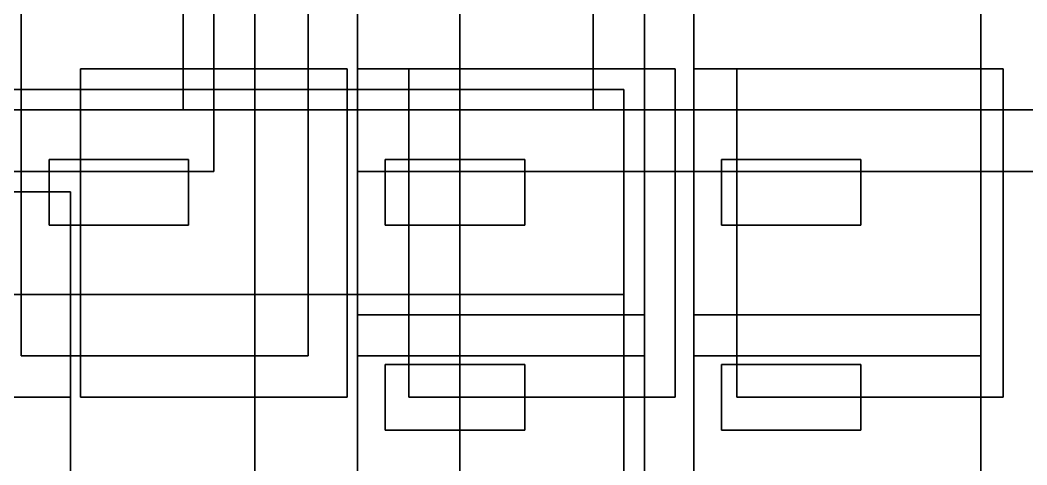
# Model space of a CAD drawing. Header units: feet. Extents: x -228 to 222, y -147 to 142.
# Drawn here: x -75.45 to -26.35, y -1.31 to 20.38 of the extents above; entities that cross this region are included whole.
import ezdxf

# ---------------------------------------------------------------- set-up
doc = ezdxf.new("R2010")
doc.units = ezdxf.units.FT
for name, color, linetype in [('bed', 7, 'CONTINUOUS'), ('corridor_sterile', 7, 'CONTINUOUS'), ('ed', 7, 'CONTINUOUS'), ('floor', 7, 'CONTINUOUS'), ('icu', 7, 'CONTINUOUS'), ('med_surg', 7, 'CONTINUOUS'), ('nicu', 7, 'CONTINUOUS'), ('oncology', 7, 'CONTINUOUS'), ('pediatrics', 7, 'CONTINUOUS'), ('procedure', 7, 'CONTINUOUS'), ('rehab', 7, 'CONTINUOUS'), ('telemetry', 7, 'CONTINUOUS'), ('utility', 7, 'CONTINUOUS'), ('women', 7, 'CONTINUOUS')]:
    doc.layers.add(name, color=color, linetype=linetype)

msp = doc.modelspace()

# ---------------------------------------------------------------- linework, layer by layer
at = {"layer": 'bed'}
for points in [[(-67.24, 13.58, 78.75), (-74.04, 13.58, 78.75), (-74.04, 13.58, 80.95), (-67.24, 13.58, 80.95)], [(-74.04, 13.58, 78.75), (-74.04, 10.38, 78.75), (-74.04, 10.38, 80.95), (-74.04, 13.58, 80.95)], [(-74.04, 10.38, 80.95), (-67.24, 10.38, 80.95), (-67.24, 13.58, 80.95), (-74.04, 13.58, 80.95)], [(-74.04, 10.38, 78.75), (-74.04, 13.58, 78.75), (-67.24, 13.58, 78.75), (-67.24, 10.38, 78.75)], [(-67.24, 13.58, 93.75), (-74.04, 13.58, 93.75), (-74.04, 13.58, 95.95), (-67.24, 13.58, 95.95)], [(-74.04, 13.58, 93.75), (-74.04, 10.38, 93.75), (-74.04, 10.38, 95.95), (-74.04, 13.58, 95.95)], [(-74.04, 10.38, 95.95), (-67.24, 10.38, 95.95), (-67.24, 13.58, 95.95), (-74.04, 13.58, 95.95)], [(-74.04, 10.38, 93.75), (-74.04, 13.58, 93.75), (-67.24, 13.58, 93.75), (-67.24, 10.38, 93.75)], [(-67.24, 13.58, 108.75), (-74.04, 13.58, 108.75), (-74.04, 13.58, 110.95), (-67.24, 13.58, 110.95)], [(-74.04, 13.58, 108.75), (-74.04, 10.38, 108.75), (-74.04, 10.38, 110.95), (-74.04, 13.58, 110.95)], [(-74.04, 10.38, 110.95), (-67.24, 10.38, 110.95), (-67.24, 13.58, 110.95), (-74.04, 13.58, 110.95)], [(-74.04, 10.38, 108.75), (-74.04, 13.58, 108.75), (-67.24, 13.58, 108.75), (-67.24, 10.38, 108.75)], [(-67.24, 13.58, 123.75), (-74.04, 13.58, 123.75), (-74.04, 13.58, 125.95), (-67.24, 13.58, 125.95)], [(-74.04, 13.58, 123.75), (-74.04, 10.38, 123.75), (-74.04, 10.38, 125.95), (-74.04, 13.58, 125.95)], [(-74.04, 10.38, 125.95), (-67.24, 10.38, 125.95), (-67.24, 13.58, 125.95), (-74.04, 13.58, 125.95)], [(-74.04, 10.38, 123.75), (-74.04, 13.58, 123.75), (-67.24, 13.58, 123.75), (-67.24, 10.38, 123.75)], [(-67.24, 13.58, 168.75), (-74.04, 13.58, 168.75), (-74.04, 13.58, 170.95), (-67.24, 13.58, 170.95)], [(-74.04, 13.58, 168.75), (-74.04, 10.38, 168.75), (-74.04, 10.38, 170.95), (-74.04, 13.58, 170.95)], [(-74.04, 10.38, 170.95), (-67.24, 10.38, 170.95), (-67.24, 13.58, 170.95), (-74.04, 13.58, 170.95)], [(-74.04, 10.38, 168.75), (-74.04, 13.58, 168.75), (-67.24, 13.58, 168.75), (-67.24, 10.38, 168.75)], [(-67.24, 10.38, 78.75), (-67.24, 13.58, 78.75), (-67.24, 13.58, 80.95), (-67.24, 10.38, 80.95)], [(-67.24, 10.38, 93.75), (-67.24, 13.58, 93.75), (-67.24, 13.58, 95.95), (-67.24, 10.38, 95.95)], [(-67.24, 10.38, 108.75), (-67.24, 13.58, 108.75), (-67.24, 13.58, 110.95), (-67.24, 10.38, 110.95)], [(-67.24, 10.38, 123.75), (-67.24, 13.58, 123.75), (-67.24, 13.58, 125.95), (-67.24, 10.38, 125.95)], [(-67.24, 10.38, 168.75), (-67.24, 13.58, 168.75), (-67.24, 13.58, 170.95), (-67.24, 10.38, 170.95)], [(-50.84, 13.58, 78.75), (-57.64, 13.58, 78.75), (-57.64, 13.58, 80.95), (-50.84, 13.58, 80.95)], [(-57.64, 13.58, 78.75), (-57.64, 10.38, 78.75), (-57.64, 10.38, 80.95), (-57.64, 13.58, 80.95)], [(-57.64, 10.38, 80.95), (-50.84, 10.38, 80.95), (-50.84, 13.58, 80.95), (-57.64, 13.58, 80.95)], [(-57.64, 10.38, 78.75), (-57.64, 13.58, 78.75), (-50.84, 13.58, 78.75), (-50.84, 10.38, 78.75)], [(-50.84, 13.58, 93.75), (-57.64, 13.58, 93.75), (-57.64, 13.58, 95.95), (-50.84, 13.58, 95.95)], [(-57.64, 13.58, 93.75), (-57.64, 10.38, 93.75), (-57.64, 10.38, 95.95), (-57.64, 13.58, 95.95)], [(-57.64, 10.38, 95.95), (-50.84, 10.38, 95.95), (-50.84, 13.58, 95.95), (-57.64, 13.58, 95.95)], [(-57.64, 10.38, 93.75), (-57.64, 13.58, 93.75), (-50.84, 13.58, 93.75), (-50.84, 10.38, 93.75)], [(-50.84, 13.58, 108.75), (-57.64, 13.58, 108.75), (-57.64, 13.58, 110.95), (-50.84, 13.58, 110.95)], [(-57.64, 13.58, 108.75), (-57.64, 10.38, 108.75), (-57.64, 10.38, 110.95), (-57.64, 13.58, 110.95)], [(-57.64, 10.38, 110.95), (-50.84, 10.38, 110.95), (-50.84, 13.58, 110.95), (-57.64, 13.58, 110.95)], [(-57.64, 10.38, 108.75), (-57.64, 13.58, 108.75), (-50.84, 13.58, 108.75), (-50.84, 10.38, 108.75)], [(-50.84, 13.58, 123.75), (-57.64, 13.58, 123.75), (-57.64, 13.58, 125.95), (-50.84, 13.58, 125.95)], [(-57.64, 13.58, 123.75), (-57.64, 10.38, 123.75), (-57.64, 10.38, 125.95), (-57.64, 13.58, 125.95)], [(-57.64, 10.38, 125.95), (-50.84, 10.38, 125.95), (-50.84, 13.58, 125.95), (-57.64, 13.58, 125.95)], [(-57.64, 10.38, 123.75), (-57.64, 13.58, 123.75), (-50.84, 13.58, 123.75), (-50.84, 10.38, 123.75)], [(-50.84, 13.58, 168.75), (-57.64, 13.58, 168.75), (-57.64, 13.58, 170.95), (-50.84, 13.58, 170.95)], [(-57.64, 13.58, 168.75), (-57.64, 10.38, 168.75), (-57.64, 10.38, 170.95), (-57.64, 13.58, 170.95)], [(-57.64, 10.38, 170.95), (-50.84, 10.38, 170.95), (-50.84, 13.58, 170.95), (-57.64, 13.58, 170.95)], [(-57.64, 10.38, 168.75), (-57.64, 13.58, 168.75), (-50.84, 13.58, 168.75), (-50.84, 10.38, 168.75)], [(-50.84, 10.38, 78.75), (-50.84, 13.58, 78.75), (-50.84, 13.58, 80.95), (-50.84, 10.38, 80.95)], [(-50.84, 10.38, 93.75), (-50.84, 13.58, 93.75), (-50.84, 13.58, 95.95), (-50.84, 10.38, 95.95)], [(-50.84, 10.38, 108.75), (-50.84, 13.58, 108.75), (-50.84, 13.58, 110.95), (-50.84, 10.38, 110.95)], [(-50.84, 10.38, 123.75), (-50.84, 13.58, 123.75), (-50.84, 13.58, 125.95), (-50.84, 10.38, 125.95)], [(-50.84, 10.38, 168.75), (-50.84, 13.58, 168.75), (-50.84, 13.58, 170.95), (-50.84, 10.38, 170.95)], [(-34.44, 13.58, 78.75), (-41.24, 13.58, 78.75), (-41.24, 13.58, 80.95), (-34.44, 13.58, 80.95)], [(-41.24, 13.58, 78.75), (-41.24, 10.38, 78.75), (-41.24, 10.38, 80.95), (-41.24, 13.58, 80.95)], [(-41.24, 10.38, 80.95), (-34.44, 10.38, 80.95), (-34.44, 13.58, 80.95), (-41.24, 13.58, 80.95)], [(-41.24, 10.38, 78.75), (-41.24, 13.58, 78.75), (-34.44, 13.58, 78.75), (-34.44, 10.38, 78.75)], [(-34.44, 13.58, 93.75), (-41.24, 13.58, 93.75), (-41.24, 13.58, 95.95), (-34.44, 13.58, 95.95)], [(-41.24, 13.58, 93.75), (-41.24, 10.38, 93.75), (-41.24, 10.38, 95.95), (-41.24, 13.58, 95.95)], [(-41.24, 10.38, 95.95), (-34.44, 10.38, 95.95), (-34.44, 13.58, 95.95), (-41.24, 13.58, 95.95)], [(-41.24, 10.38, 93.75), (-41.24, 13.58, 93.75), (-34.44, 13.58, 93.75), (-34.44, 10.38, 93.75)], [(-34.44, 13.58, 123.75), (-41.24, 13.58, 123.75), (-41.24, 13.58, 125.95), (-34.44, 13.58, 125.95)], [(-41.24, 13.58, 123.75), (-41.24, 10.38, 123.75), (-41.24, 10.38, 125.95), (-41.24, 13.58, 125.95)], [(-41.24, 10.38, 125.95), (-34.44, 10.38, 125.95), (-34.44, 13.58, 125.95), (-41.24, 13.58, 125.95)], [(-41.24, 10.38, 123.75), (-41.24, 13.58, 123.75), (-34.44, 13.58, 123.75), (-34.44, 10.38, 123.75)], [(-34.44, 10.38, 78.75), (-34.44, 13.58, 78.75), (-34.44, 13.58, 80.95), (-34.44, 10.38, 80.95)], [(-34.44, 10.38, 93.75), (-34.44, 13.58, 93.75), (-34.44, 13.58, 95.95), (-34.44, 10.38, 95.95)], [(-34.44, 10.38, 123.75), (-34.44, 13.58, 123.75), (-34.44, 13.58, 125.95), (-34.44, 10.38, 125.95)], [(-74.04, 10.38, 78.75), (-67.24, 10.38, 78.75), (-67.24, 10.38, 80.95), (-74.04, 10.38, 80.95)], [(-74.04, 10.38, 93.75), (-67.24, 10.38, 93.75), (-67.24, 10.38, 95.95), (-74.04, 10.38, 95.95)], [(-74.04, 10.38, 108.75), (-67.24, 10.38, 108.75), (-67.24, 10.38, 110.95), (-74.04, 10.38, 110.95)], [(-74.04, 10.38, 123.75), (-67.24, 10.38, 123.75), (-67.24, 10.38, 125.95), (-74.04, 10.38, 125.95)], [(-74.04, 10.38, 168.75), (-67.24, 10.38, 168.75), (-67.24, 10.38, 170.95), (-74.04, 10.38, 170.95)], [(-57.64, 10.38, 78.75), (-50.84, 10.38, 78.75), (-50.84, 10.38, 80.95), (-57.64, 10.38, 80.95)], [(-57.64, 10.38, 93.75), (-50.84, 10.38, 93.75), (-50.84, 10.38, 95.95), (-57.64, 10.38, 95.95)], [(-57.64, 10.38, 108.75), (-50.84, 10.38, 108.75), (-50.84, 10.38, 110.95), (-57.64, 10.38, 110.95)], [(-57.64, 10.38, 123.75), (-50.84, 10.38, 123.75), (-50.84, 10.38, 125.95), (-57.64, 10.38, 125.95)], [(-57.64, 10.38, 168.75), (-50.84, 10.38, 168.75), (-50.84, 10.38, 170.95), (-57.64, 10.38, 170.95)], [(-41.24, 10.38, 78.75), (-34.44, 10.38, 78.75), (-34.44, 10.38, 80.95), (-41.24, 10.38, 80.95)], [(-41.24, 10.38, 93.75), (-34.44, 10.38, 93.75), (-34.44, 10.38, 95.95), (-41.24, 10.38, 95.95)], [(-41.24, 10.38, 123.75), (-34.44, 10.38, 123.75), (-34.44, 10.38, 125.95), (-41.24, 10.38, 125.95)], [(-50.84, 3.58, 183.75), (-57.64, 3.58, 183.75), (-57.64, 3.58, 185.95), (-50.84, 3.58, 185.95)], [(-57.64, 3.58, 183.75), (-57.64, 0.38, 183.75), (-57.64, 0.38, 185.95), (-57.64, 3.58, 185.95)], [(-57.64, 0.38, 185.95), (-50.84, 0.38, 185.95), (-50.84, 3.58, 185.95), (-57.64, 3.58, 185.95)], [(-57.64, 0.38, 183.75), (-57.64, 3.58, 183.75), (-50.84, 3.58, 183.75), (-50.84, 0.38, 183.75)], [(-50.84, 0.38, 183.75), (-50.84, 3.58, 183.75), (-50.84, 3.58, 185.95), (-50.84, 0.38, 185.95)], [(-34.44, 3.58, 183.75), (-41.24, 3.58, 183.75), (-41.24, 3.58, 185.95), (-34.44, 3.58, 185.95)], [(-41.24, 3.58, 183.75), (-41.24, 0.38, 183.75), (-41.24, 0.38, 185.95), (-41.24, 3.58, 185.95)], [(-41.24, 0.38, 185.95), (-34.44, 0.38, 185.95), (-34.44, 3.58, 185.95), (-41.24, 3.58, 185.95)], [(-41.24, 0.38, 183.75), (-41.24, 3.58, 183.75), (-34.44, 3.58, 183.75), (-34.44, 0.38, 183.75)], [(-34.44, 0.38, 183.75), (-34.44, 3.58, 183.75), (-34.44, 3.58, 185.95), (-34.44, 0.38, 185.95)], [(-57.64, 0.38, 183.75), (-50.84, 0.38, 183.75), (-50.84, 0.38, 185.95), (-57.64, 0.38, 185.95)], [(-41.24, 0.38, 183.75), (-34.44, 0.38, 183.75), (-34.44, 0.38, 185.95), (-41.24, 0.38, 185.95)]]:
    msp.add_3dface(points, dxfattribs=at)
at = {"layer": 'corridor_sterile'}
for points in [[(54, 13, 45), (-54, 13, 45), (-54, 13, 49.4), (54, 13, 49.4)], [(-54, 13, 45), (-54, -13, 45), (-54, -13, 49.4), (-54, 13, 49.4)], [(-54, -13, 49.4), (54, -13, 49.4), (54, 13, 49.4), (-54, 13, 49.4)], [(-54, -13, 45), (-54, 13, 45), (54, 13, 45), (54, -13, 45)]]:
    msp.add_3dface(points, dxfattribs=at)
at = {"layer": 'ed'}
for points in [[(-59.5, 18, 30), (-72.5, 18, 30), (-72.5, 18, 34.6), (-59.5, 18, 34.6)], [(-72.5, 18, 30), (-72.5, 2, 30), (-72.5, 2, 34.6), (-72.5, 18, 34.6)], [(-72.5, 2, 34.6), (-59.5, 2, 34.6), (-59.5, 18, 34.6), (-72.5, 18, 34.6)], [(-72.5, 2, 30), (-72.5, 18, 30), (-59.5, 18, 30), (-59.5, 2, 30)], [(-59.5, 2, 30), (-59.5, 18, 30), (-59.5, 18, 34.6), (-59.5, 2, 34.6)], [(-43.5, 18, 30), (-56.5, 18, 30), (-56.5, 18, 34.6), (-43.5, 18, 34.6)], [(-56.5, 18, 30), (-56.5, 2, 30), (-56.5, 2, 34.6), (-56.5, 18, 34.6)], [(-56.5, 2, 34.6), (-43.5, 2, 34.6), (-43.5, 18, 34.6), (-56.5, 18, 34.6)], [(-56.5, 2, 30), (-56.5, 18, 30), (-43.5, 18, 30), (-43.5, 2, 30)], [(-43.5, 2, 30), (-43.5, 18, 30), (-43.5, 18, 34.6), (-43.5, 2, 34.6)], [(-27.5, 18, 30), (-40.5, 18, 30), (-40.5, 18, 34.6), (-27.5, 18, 34.6)], [(-40.5, 18, 30), (-40.5, 2, 30), (-40.5, 2, 34.6), (-40.5, 18, 34.6)], [(-40.5, 2, 34.6), (-27.5, 2, 34.6), (-27.5, 18, 34.6), (-40.5, 18, 34.6)], [(-40.5, 2, 30), (-40.5, 18, 30), (-27.5, 18, 30), (-27.5, 2, 30)], [(-27.5, 2, 30), (-27.5, 18, 30), (-27.5, 18, 34.6), (-27.5, 2, 34.6)], [(-72.5, 2, 30), (-59.5, 2, 30), (-59.5, 2, 34.6), (-72.5, 2, 34.6)], [(-56.5, 2, 30), (-43.5, 2, 30), (-43.5, 2, 34.6), (-56.5, 2, 34.6)], [(-40.5, 2, 30), (-27.5, 2, 30), (-27.5, 2, 34.6), (-40.5, 2, 34.6)]]:
    msp.add_3dface(points, dxfattribs=at)
at = {"layer": 'floor'}
for points in [[(-215, -135, 0.275), (215, -135, 0.275), (215, 135, 0.275), (-215, 135, 0.275)], [(-215, -135, -0.275), (-215, 135, -0.275), (215, 135, -0.275), (215, -135, -0.275)], [(-215, -135, 15.275), (215, -135, 15.275), (215, 135, 15.275), (-215, 135, 15.275)], [(-215, -135, 14.725), (-215, 135, 14.725), (215, 135, 14.725), (215, -135, 14.725)], [(-215, -135, 30.275), (215, -135, 30.275), (215, 135, 30.275), (-215, 135, 30.275)], [(-215, -135, 29.725), (-215, 135, 29.725), (215, 135, 29.725), (215, -135, 29.725)], [(-215, -135, 45.275), (215, -135, 45.275), (215, 135, 45.275), (-215, 135, 45.275)], [(-215, -135, 44.725), (-215, 135, 44.725), (215, 135, 44.725), (215, -135, 44.725)], [(-215, -135, 60.275), (215, -135, 60.275), (215, 135, 60.275), (-215, 135, 60.275)], [(-215, -135, 59.725), (-215, 135, 59.725), (215, 135, 59.725), (215, -135, 59.725)], [(-165, -105, 75.275), (165, -105, 75.275), (165, 105, 75.275), (-165, 105, 75.275)], [(-165, -105, 74.725), (-165, 105, 74.725), (165, 105, 74.725), (165, -105, 74.725)], [(-165, -105, 90.275), (165, -105, 90.275), (165, 105, 90.275), (-165, 105, 90.275)], [(-165, -105, 89.725), (-165, 105, 89.725), (165, 105, 89.725), (165, -105, 89.725)], [(-165, -105, 105.275), (165, -105, 105.275), (165, 105, 105.275), (-165, 105, 105.275)], [(-165, -105, 104.725), (-165, 105, 104.725), (165, 105, 104.725), (165, -105, 104.725)], [(-165, -105, 120.275), (165, -105, 120.275), (165, 105, 120.275), (-165, 105, 120.275)], [(-165, -105, 119.725), (-165, 105, 119.725), (165, 105, 119.725), (165, -105, 119.725)], [(-165, -105, 135.275), (165, -105, 135.275), (165, 105, 135.275), (-165, 105, 135.275)], [(-165, -105, 134.725), (-165, 105, 134.725), (165, 105, 134.725), (165, -105, 134.725)], [(-165, -105, 150.275), (165, -105, 150.275), (165, 105, 150.275), (-165, 105, 150.275)], [(-165, -105, 149.725), (-165, 105, 149.725), (165, 105, 149.725), (165, -105, 149.725)], [(-165, -105, 165.275), (165, -105, 165.275), (165, 105, 165.275), (-165, 105, 165.275)], [(-165, -105, 164.725), (-165, 105, 164.725), (165, 105, 164.725), (165, -105, 164.725)], [(-165, -105, 180.275), (165, -105, 180.275), (165, 105, 180.275), (-165, 105, 180.275)], [(-165, -105, 179.725), (-165, 105, 179.725), (165, 105, 179.725), (165, -105, 179.725)], [(-165, -95, 195.275), (165, -95, 195.275), (165, 95, 195.275), (-165, 95, 195.275)], [(-165, -95, 194.725), (-165, 95, 194.725), (165, 95, 194.725), (165, -95, 194.725)], [(-165, -95, 210.275), (165, -95, 210.275), (165, 95, 210.275), (-165, 95, 210.275)], [(-165, -95, 209.725), (-165, 95, 209.725), (165, 95, 209.725), (165, -95, 209.725)], [(-130, -75, 225.275), (130, -75, 225.275), (130, 75, 225.275), (-130, 75, 225.275)], [(-130, -75, 224.725), (-130, 75, 224.725), (130, 75, 224.725), (130, -75, 224.725)]]:
    msp.add_3dface(points, dxfattribs=at)
at = {"layer": 'icu'}
for points in [[(-202.5, 16, 62.5), (-67.5, 16, 62.5), (-67.5, 100, 62.5), (-202.5, 100, 62.5)], [(-202.5, 16, 60), (-202.5, 100, 60), (-67.5, 100, 60), (-67.5, 16, 60)], [(-67.5, 16, 60), (-67.5, 100, 60), (-67.5, 100, 62.5), (-67.5, 16, 62.5)], [(-47.5, 100, 60), (-47.5, 16, 60), (-47.5, 16, 62.5), (-47.5, 100, 62.5)], [(-47.5, 16, 62.5), (87.5, 16, 62.5), (87.5, 100, 62.5), (-47.5, 100, 62.5)], [(-47.5, 16, 60), (-47.5, 100, 60), (87.5, 100, 60), (87.5, 16, 60)], [(-202.5, 16, 60), (-67.5, 16, 60), (-67.5, 16, 62.5), (-202.5, 16, 62.5)], [(-47.5, 16, 60), (87.5, 16, 60), (87.5, 16, 62.5), (-47.5, 16, 62.5)]]:
    msp.add_3dface(points, dxfattribs=at)
at = {"layer": 'med_surg'}
for points in [[(-146, -52, 77.5), (-18, -52, 77.5), (-18, 52, 77.5), (-146, 52, 77.5)], [(-146, -52, 75), (-146, 52, 75), (-18, 52, 75), (-18, -52, 75)], [(-146, -52, 92.5), (-18, -52, 92.5), (-18, 52, 92.5), (-146, 52, 92.5)], [(-146, -52, 90), (-146, 52, 90), (-18, 52, 90), (-18, -52, 90)], [(-146, -52, 107.5), (-18, -52, 107.5), (-18, 52, 107.5), (-146, 52, 107.5)], [(-146, -52, 105), (-146, 52, 105), (-18, 52, 105), (-18, -52, 105)], [(-75.4, 23, 75), (-75.4, 4, 75), (-75.4, 4, 79.2), (-75.4, 23, 79.2)], [(-75.4, 4, 79.2), (-61.4, 4, 79.2), (-61.4, 23, 79.2), (-75.4, 23, 79.2)], [(-75.4, 4, 75), (-75.4, 23, 75), (-61.4, 23, 75), (-61.4, 4, 75)], [(-75.4, 23, 90), (-75.4, 4, 90), (-75.4, 4, 94.2), (-75.4, 23, 94.2)], [(-75.4, 4, 94.2), (-61.4, 4, 94.2), (-61.4, 23, 94.2), (-75.4, 23, 94.2)], [(-75.4, 4, 90), (-75.4, 23, 90), (-61.4, 23, 90), (-61.4, 4, 90)], [(-75.4, 23, 105), (-75.4, 4, 105), (-75.4, 4, 109.2), (-75.4, 23, 109.2)], [(-75.4, 4, 109.2), (-61.4, 4, 109.2), (-61.4, 23, 109.2), (-75.4, 23, 109.2)], [(-75.4, 4, 105), (-75.4, 23, 105), (-61.4, 23, 105), (-61.4, 4, 105)], [(-61.4, 4, 75), (-61.4, 23, 75), (-61.4, 23, 79.2), (-61.4, 4, 79.2)], [(-61.4, 4, 90), (-61.4, 23, 90), (-61.4, 23, 94.2), (-61.4, 4, 94.2)], [(-61.4, 4, 105), (-61.4, 23, 105), (-61.4, 23, 109.2), (-61.4, 4, 109.2)], [(-59, 23, 75), (-59, 4, 75), (-59, 4, 79.2), (-59, 23, 79.2)], [(-59, 4, 79.2), (-45, 4, 79.2), (-45, 23, 79.2), (-59, 23, 79.2)], [(-59, 4, 75), (-59, 23, 75), (-45, 23, 75), (-45, 4, 75)], [(-59, 23, 90), (-59, 4, 90), (-59, 4, 94.2), (-59, 23, 94.2)], [(-59, 4, 94.2), (-45, 4, 94.2), (-45, 23, 94.2), (-59, 23, 94.2)], [(-59, 4, 90), (-59, 23, 90), (-45, 23, 90), (-45, 4, 90)], [(-59, 23, 105), (-59, 4, 105), (-59, 4, 109.2), (-59, 23, 109.2)], [(-59, 4, 109.2), (-45, 4, 109.2), (-45, 23, 109.2), (-59, 23, 109.2)], [(-59, 4, 105), (-59, 23, 105), (-45, 23, 105), (-45, 4, 105)], [(-45, 4, 75), (-45, 23, 75), (-45, 23, 79.2), (-45, 4, 79.2)], [(-45, 4, 90), (-45, 23, 90), (-45, 23, 94.2), (-45, 4, 94.2)], [(-45, 4, 105), (-45, 23, 105), (-45, 23, 109.2), (-45, 4, 109.2)], [(-42.6, 23, 75), (-42.6, 4, 75), (-42.6, 4, 79.2), (-42.6, 23, 79.2)], [(-42.6, 4, 79.2), (-28.6, 4, 79.2), (-28.6, 23, 79.2), (-42.6, 23, 79.2)], [(-42.6, 4, 75), (-42.6, 23, 75), (-28.6, 23, 75), (-28.6, 4, 75)], [(-42.6, 23, 90), (-42.6, 4, 90), (-42.6, 4, 94.2), (-42.6, 23, 94.2)], [(-42.6, 4, 94.2), (-28.6, 4, 94.2), (-28.6, 23, 94.2), (-42.6, 23, 94.2)], [(-42.6, 4, 90), (-42.6, 23, 90), (-28.6, 23, 90), (-28.6, 4, 90)], [(-28.6, 4, 75), (-28.6, 23, 75), (-28.6, 23, 79.2), (-28.6, 4, 79.2)], [(-28.6, 4, 90), (-28.6, 23, 90), (-28.6, 23, 94.2), (-28.6, 4, 94.2)], [(-75.4, 4, 75), (-61.4, 4, 75), (-61.4, 4, 79.2), (-75.4, 4, 79.2)], [(-75.4, 4, 90), (-61.4, 4, 90), (-61.4, 4, 94.2), (-75.4, 4, 94.2)], [(-75.4, 4, 105), (-61.4, 4, 105), (-61.4, 4, 109.2), (-75.4, 4, 109.2)], [(-59, 4, 75), (-45, 4, 75), (-45, 4, 79.2), (-59, 4, 79.2)], [(-59, 4, 90), (-45, 4, 90), (-45, 4, 94.2), (-59, 4, 94.2)], [(-59, 4, 105), (-45, 4, 105), (-45, 4, 109.2), (-59, 4, 109.2)], [(-42.6, 4, 75), (-28.6, 4, 75), (-28.6, 4, 79.2), (-42.6, 4, 79.2)], [(-42.6, 4, 90), (-28.6, 4, 90), (-28.6, 4, 94.2), (-42.6, 4, 94.2)]]:
    msp.add_3dface(points, dxfattribs=at)
at = {"layer": 'nicu'}
for points in [[(-86, 16, 152.5), (42, 16, 152.5), (42, 100, 152.5), (-86, 100, 152.5)], [(-86, 16, 150), (-86, 100, 150), (42, 100, 150), (42, 16, 150)], [(-86, 16, 150), (42, 16, 150), (42, 16, 152.5), (-86, 16, 152.5)]]:
    msp.add_3dface(points, dxfattribs=at)
at = {"layer": 'oncology'}
for points in [[(-146, -52, 167.5), (-18, -52, 167.5), (-18, 52, 167.5), (-146, 52, 167.5)], [(-146, -52, 165), (-146, 52, 165), (-18, 52, 165), (-18, -52, 165)], [(-75.4, 23, 165), (-75.4, 4, 165), (-75.4, 4, 169.2), (-75.4, 23, 169.2)], [(-75.4, 4, 169.2), (-61.4, 4, 169.2), (-61.4, 23, 169.2), (-75.4, 23, 169.2)], [(-75.4, 4, 165), (-75.4, 23, 165), (-61.4, 23, 165), (-61.4, 4, 165)], [(-61.4, 4, 165), (-61.4, 23, 165), (-61.4, 23, 169.2), (-61.4, 4, 169.2)], [(-59, 23, 165), (-59, 4, 165), (-59, 4, 169.2), (-59, 23, 169.2)], [(-59, 4, 169.2), (-45, 4, 169.2), (-45, 23, 169.2), (-59, 23, 169.2)], [(-59, 4, 165), (-59, 23, 165), (-45, 23, 165), (-45, 4, 165)], [(-45, 4, 165), (-45, 23, 165), (-45, 23, 169.2), (-45, 4, 169.2)], [(-75.4, 4, 165), (-61.4, 4, 165), (-61.4, 4, 169.2), (-75.4, 4, 169.2)], [(-59, 4, 165), (-45, 4, 165), (-45, 4, 169.2), (-59, 4, 169.2)]]:
    msp.add_3dface(points, dxfattribs=at)
at = {"layer": 'pediatrics'}
for points in [[(-46, 17, 150), (-174, 17, 150), (-174, 17, 152.5), (-46, 17, 152.5)], [(-174, -87, 152.5), (-46, -87, 152.5), (-46, 17, 152.5), (-174, 17, 152.5)], [(-174, -87, 150), (-174, 17, 150), (-46, 17, 150), (-46, -87, 150)], [(-46, -87, 150), (-46, 17, 150), (-46, 17, 152.5), (-46, -87, 152.5)], [(-73, 12, 150), (-87, 12, 150), (-87, 12, 154.2), (-73, 12, 154.2)], [(-87, -7, 154.2), (-73, -7, 154.2), (-73, 12, 154.2), (-87, 12, 154.2)], [(-87, -7, 150), (-87, 12, 150), (-73, 12, 150), (-73, -7, 150)], [(-73, -7, 150), (-73, 12, 150), (-73, 12, 154.2), (-73, -7, 154.2)]]:
    msp.add_3dface(points, dxfattribs=at)
at = {"layer": 'procedure'}
for points in [[(-98, 13, 50.4), (-66, 13, 50.4), (-66, 43, 50.4), (-98, 43, 50.4)], [(-98, 13, 45), (-98, 43, 45), (-66, 43, 45), (-66, 13, 45)], [(-66, 13, 45), (-66, 43, 45), (-66, 43, 50.4), (-66, 13, 50.4)], [(-54, 43, 45), (-54, 13, 45), (-54, 13, 50.4), (-54, 43, 50.4)], [(-54, 13, 50.4), (-22, 13, 50.4), (-22, 43, 50.4), (-54, 43, 50.4)], [(-54, 13, 45), (-54, 43, 45), (-22, 43, 45), (-22, 13, 45)], [(-98, 13, 45), (-66, 13, 45), (-66, 13, 50.4), (-98, 13, 50.4)], [(-54, 13, 45), (-22, 13, 45), (-22, 13, 50.4), (-54, 13, 50.4)]]:
    msp.add_3dface(points, dxfattribs=at)
at = {"layer": 'rehab'}
for points in [[(-64, 42, 180), (-64, -42, 180), (-64, -42, 182.5), (-64, 42, 182.5)], [(-64, -42, 182.5), (64, -42, 182.5), (64, 42, 182.5), (-64, 42, 182.5)], [(-64, -42, 180), (-64, 42, 180), (64, 42, 180), (64, -42, 180)], [(-59, 37, 180), (-59, 18, 180), (-59, 18, 184.2), (-59, 37, 184.2)], [(-59, 18, 184.2), (-45, 18, 184.2), (-45, 37, 184.2), (-59, 37, 184.2)], [(-59, 18, 180), (-59, 37, 180), (-45, 37, 180), (-45, 18, 180)], [(-45, 18, 180), (-45, 37, 180), (-45, 37, 184.2), (-45, 18, 184.2)], [(-42.6, 37, 180), (-42.6, 18, 180), (-42.6, 18, 184.2), (-42.6, 37, 184.2)], [(-42.6, 18, 184.2), (-28.6, 18, 184.2), (-28.6, 37, 184.2), (-42.6, 37, 184.2)], [(-42.6, 18, 180), (-42.6, 37, 180), (-28.6, 37, 180), (-28.6, 18, 180)], [(-28.6, 18, 180), (-28.6, 37, 180), (-28.6, 37, 184.2), (-28.6, 18, 184.2)], [(-59, 18, 180), (-45, 18, 180), (-45, 18, 184.2), (-59, 18, 184.2)], [(-42.6, 18, 180), (-28.6, 18, 180), (-28.6, 18, 184.2), (-42.6, 18, 184.2)], [(-45, 13, 180), (-59, 13, 180), (-59, 13, 184.2), (-45, 13, 184.2)], [(-59, 13, 180), (-59, -6, 180), (-59, -6, 184.2), (-59, 13, 184.2)], [(-59, -6, 184.2), (-45, -6, 184.2), (-45, 13, 184.2), (-59, 13, 184.2)], [(-59, -6, 180), (-59, 13, 180), (-45, 13, 180), (-45, -6, 180)], [(-45, -6, 180), (-45, 13, 180), (-45, 13, 184.2), (-45, -6, 184.2)], [(-28.6, 13, 180), (-42.6, 13, 180), (-42.6, 13, 184.2), (-28.6, 13, 184.2)], [(-42.6, 13, 180), (-42.6, -6, 180), (-42.6, -6, 184.2), (-42.6, 13, 184.2)], [(-42.6, -6, 184.2), (-28.6, -6, 184.2), (-28.6, 13, 184.2), (-42.6, 13, 184.2)], [(-42.6, -6, 180), (-42.6, 13, 180), (-28.6, 13, 180), (-28.6, -6, 180)], [(-28.6, -6, 180), (-28.6, 13, 180), (-28.6, 13, 184.2), (-28.6, -6, 184.2)], [(-45, 6, 180), (-59, 6, 180), (-59, 6, 184.2), (-45, 6, 184.2)], [(-59, 6, 180), (-59, -13, 180), (-59, -13, 184.2), (-59, 6, 184.2)], [(-59, -13, 184.2), (-45, -13, 184.2), (-45, 6, 184.2), (-59, 6, 184.2)], [(-59, -13, 180), (-59, 6, 180), (-45, 6, 180), (-45, -13, 180)], [(-45, -13, 180), (-45, 6, 180), (-45, 6, 184.2), (-45, -13, 184.2)], [(-28.6, 6, 180), (-42.6, 6, 180), (-42.6, 6, 184.2), (-28.6, 6, 184.2)], [(-42.6, 6, 180), (-42.6, -13, 180), (-42.6, -13, 184.2), (-42.6, 6, 184.2)], [(-42.6, -13, 184.2), (-28.6, -13, 184.2), (-28.6, 6, 184.2), (-42.6, 6, 184.2)], [(-42.6, -13, 180), (-42.6, 6, 180), (-28.6, 6, 180), (-28.6, -13, 180)], [(-28.6, -13, 180), (-28.6, 6, 180), (-28.6, 6, 184.2), (-28.6, -13, 184.2)]]:
    msp.add_3dface(points, dxfattribs=at)
at = {"layer": 'telemetry'}
for points in [[(-146, -52, 122.5), (-18, -52, 122.5), (-18, 52, 122.5), (-146, 52, 122.5)], [(-146, -52, 120), (-146, 52, 120), (-18, 52, 120), (-18, -52, 120)], [(-75.4, 23, 120), (-75.4, 4, 120), (-75.4, 4, 124.2), (-75.4, 23, 124.2)], [(-75.4, 4, 124.2), (-61.4, 4, 124.2), (-61.4, 23, 124.2), (-75.4, 23, 124.2)], [(-75.4, 4, 120), (-75.4, 23, 120), (-61.4, 23, 120), (-61.4, 4, 120)], [(-61.4, 4, 120), (-61.4, 23, 120), (-61.4, 23, 124.2), (-61.4, 4, 124.2)], [(-59, 23, 120), (-59, 4, 120), (-59, 4, 124.2), (-59, 23, 124.2)], [(-59, 4, 124.2), (-45, 4, 124.2), (-45, 23, 124.2), (-59, 23, 124.2)], [(-59, 4, 120), (-59, 23, 120), (-45, 23, 120), (-45, 4, 120)], [(-45, 4, 120), (-45, 23, 120), (-45, 23, 124.2), (-45, 4, 124.2)], [(-42.6, 23, 120), (-42.6, 4, 120), (-42.6, 4, 124.2), (-42.6, 23, 124.2)], [(-42.6, 4, 124.2), (-28.6, 4, 124.2), (-28.6, 23, 124.2), (-42.6, 23, 124.2)], [(-42.6, 4, 120), (-42.6, 23, 120), (-28.6, 23, 120), (-28.6, 4, 120)], [(-28.6, 4, 120), (-28.6, 23, 120), (-28.6, 23, 124.2), (-28.6, 4, 124.2)], [(-75.4, 4, 120), (-61.4, 4, 120), (-61.4, 4, 124.2), (-75.4, 4, 124.2)], [(-59, 4, 120), (-45, 4, 120), (-45, 4, 124.2), (-59, 4, 124.2)], [(-42.6, 4, 120), (-28.6, 4, 120), (-28.6, 4, 124.2), (-42.6, 4, 124.2)]]:
    msp.add_3dface(points, dxfattribs=at)
at = {"layer": 'utility'}
for points in [[(-90, -51, 230), (90, -51, 230), (90, 23, 230), (-90, 23, 230)], [(-90, -51, 225), (-90, 23, 225), (90, 23, 225), (90, -51, 225)]]:
    msp.add_3dface(points, dxfattribs=at)
at = {"layer": 'women'}
for points in [[(-86, 16, 137.5), (42, 16, 137.5), (42, 100, 137.5), (-86, 100, 137.5)], [(-86, 16, 135), (-86, 100, 135), (42, 100, 135), (42, 16, 135)], [(-86, 16, 135), (42, 16, 135), (42, 16, 137.5), (-86, 16, 137.5)], [(-46, 7, 135), (-174, 7, 135), (-174, 7, 137.5), (-46, 7, 137.5)], [(-174, -77, 137.5), (-46, -77, 137.5), (-46, 7, 137.5), (-174, 7, 137.5)], [(-174, -77, 135), (-174, 7, 135), (-46, 7, 135), (-46, -77, 135)], [(-46, -77, 135), (-46, 7, 135), (-46, 7, 137.5), (-46, -77, 137.5)], [(-73, 2, 135), (-87, 2, 135), (-87, 2, 139.2), (-73, 2, 139.2)], [(-87, -17, 139.2), (-73, -17, 139.2), (-73, 2, 139.2), (-87, 2, 139.2)], [(-87, -17, 135), (-87, 2, 135), (-73, 2, 135), (-73, -17, 135)], [(-73, -17, 135), (-73, 2, 135), (-73, 2, 139.2), (-73, -17, 139.2)]]:
    msp.add_3dface(points, dxfattribs=at)

doc.saveas('drawing.dxf')
